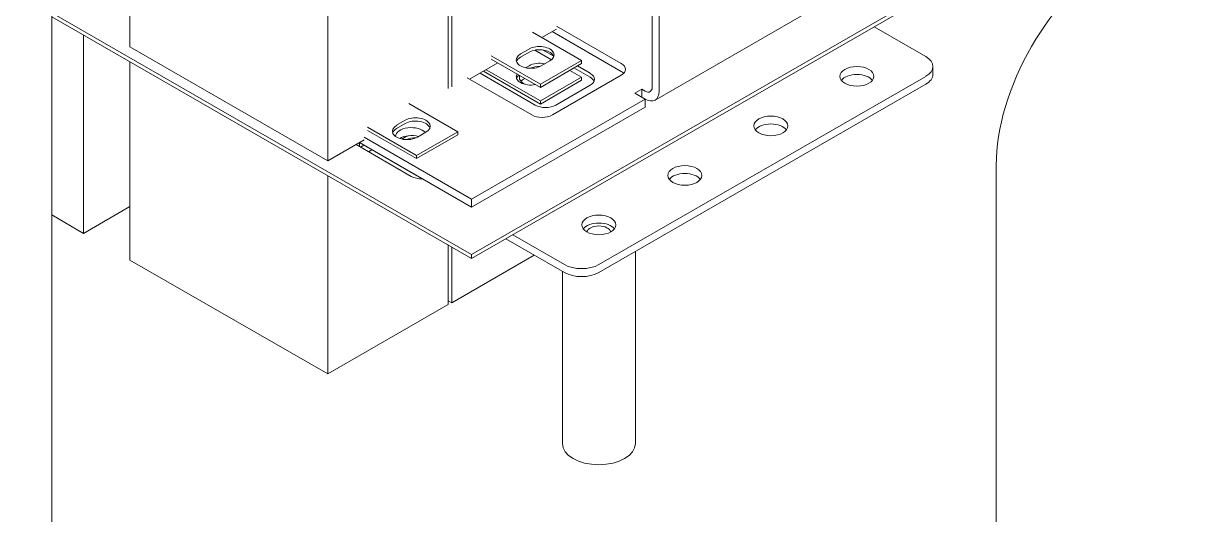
# Model space of a CAD drawing. Header units: millimetres. Extents: x 0 to 8410, y 0 to 5940.
# Drawn here: x 6881.3 to 7119.8, y 4750.2 to 4851.2 of the extents above; entities that cross this region are included whole.
import ezdxf

# ---------------------------------------------------------------- set-up
doc = ezdxf.new("R2010")
doc.units = ezdxf.units.MM
doc.header["$LTSCALE"] = 10
doc.layers.add('가시적인 것(ISO)', color=3, linetype='Continuous', lineweight=5, true_color=0x00ff00)
doc.layers.add('해치(ISO)', color=7, linetype='Continuous', lineweight=5)

msp = doc.modelspace()

# ---------------------------------------------------------------- hatches: boundary and pattern name
at = {"layer": '해치(ISO)'}
h = msp.add_hatch(dxfattribs=at)
h.set_pattern_fill('ANSI31', color=256, scale=254, angle=75, style=0)
h.set_pattern_definition([(119.99998, (0, 0), (-27.49631, -15.87499), [])])
edge = h.paths.add_edge_path()
edge.add_line((7404.27, 4779.83), (7404.27, 4781.46))
edge.add_line((7404.27, 4781.46), (7404.27, 4781.94))
edge.add_line((7404.27, 4781.94), (7404.27, 4785.7))
edge.add_line((7404.27, 4785.7), (7404.27, 4786.36))
edge.add_line((7404.27, 4786.36), (7404.27, 4792.16))
edge.add_line((7404.27, 4792.16), (7404.27, 4792.17))
edge.add_line((7404.27, 4792.17), (7404.27, 4792.3))
edge.add_line((7404.27, 4792.3), (7404.27, 4796.6))
edge.add_line((7404.27, 4796.6), (7404.27, 4801.48))
edge.add_line((7404.27, 4801.48), (7404.27, 4808.84))
edge.add_line((7404.27, 4808.84), (7404.27, 4812.54))
edge.add_line((7404.27, 4812.54), (7403.36, 4813.06))
edge.add_line((7403.36, 4813.06), (7401.61, 4814.07))
edge.add_line((7401.61, 4814.07), (7401.1, 4814.36))
edge.add_line((7401.1, 4814.36), (7399.49, 4815.29))
edge.add_line((7399.49, 4815.29), (7381.65, 4825.56))
edge.add_line((7381.65, 4825.56), (7377.4, 4828.01))
edge.add_line((7377.4, 4828.01), (7375.98, 4828.82))
edge.add_line((7375.98, 4828.82), (7375.98, 4827.19))
edge.add_ellipse((7378.1, 4825.97), major_axis=(1.5, -2.6), ratio=0.578093, start_angle=225.1108, end_angle=315.1108)
edge.add_line((7378.1, 4823.51), (7397.55, 4812.32))
edge.add_ellipse((7397.55, 4808.64), major_axis=(2.25, -3.9), ratio=0.578093, start_angle=45.1108, end_angle=135.1108, ccw=False)
edge.add_line((7400.73, 4806.81), (7400.73, 4784.32))
edge.add_ellipse((7402.85, 4783.1), major_axis=(1.5, -2.6), ratio=0.578093, start_angle=225.1108, end_angle=315.1108)
edge.add_line((7402.85, 4780.65), (7404.27, 4779.83))
edge = h.paths.add_edge_path()
edge.add_line((6488.28, 5307.32), (6489.69, 5306.5))
edge.add_ellipse((6489.69, 5308.95), major_axis=(1.5, -2.6), ratio=0.578093, start_angle=315.1108, end_angle=405.1108)
edge.add_line((6491.82, 5307.73), (6491.82, 5330.21))
edge.add_ellipse((6495, 5328.38), major_axis=(-2.25, 3.9), ratio=0.578093, start_angle=315.1108, end_angle=405.1108, ccw=False)
edge.add_line((6495, 5332.06), (6514.44, 5320.86))
edge.add_ellipse((6514.44, 5323.32), major_axis=(1.5, -2.6), ratio=0.578093, start_angle=315.1108, end_angle=405.1108)
edge.add_line((6516.56, 5322.09), (6516.56, 5323.73))
edge.add_line((6516.56, 5323.73), (6498.56, 5334.1))
edge.add_line((6498.56, 5334.1), (6498.55, 5334.1))
edge.add_line((6498.55, 5334.1), (6488.28, 5340.02))
edge.add_line((6488.28, 5340.02), (6488.28, 5307.32))

# ---------------------------------------------------------------- linework, layer by layer
at = {"layer": '가시적인 것(ISO)'}
for p, q in [((6887.18, 3452.78), (6887.18, 5110.31)), ((7119.82, 4898.02), (7011.16, 4835.45)), ((6903.27, 4846.38), (6903.27, 4887.25)), ((7119.82, 4887.97), (6973.45, 4803.68)), ((6973.45, 4802.86), (7119.82, 4887.15)), ((6968.68, 4837.79), (6968.68, 4878.09)), ((6969.39, 4838.19), (6969.39, 4878.5)), ((6943.93, 4822.96), (6943.93, 4863.84)), ((7010.58, 4855.27), (7010.58, 4838.1)), ((7011.99, 4837.28), (7011.99, 4854.45)), ((6973.45, 4803.68), (6887.18, 4853.36)), ((6887.18, 4852.54), (6973.45, 4802.86)), ((6893.73, 4848.77), (6893.73, 4808.05)), ((6986, 4849.4), (6996.08, 4843.6)), ((6987.92, 4848.29), (6990.95, 4850.04)), ((7004.21, 4841.34), (6990.03, 4849.51)), ((6990.95, 4850.61), (7004.21, 4842.98)), ((7066.79, 4844.39), (7056.18, 4850.5)), ((6903.27, 4846.38), (6943.93, 4822.96)), ((6987.6, 4838.71), (6977.52, 4844.51)), ((6983.53, 4844.92), (6985.3, 4845.94)), ((6985.3, 4845.28), (6983.53, 4844.26)), ((6986.47, 4845.7), (6989.88, 4843.73)), ((6990.35, 4844.44), (6988.07, 4845.75)), ((6903.27, 4843.27), (6903.27, 4802.56)), ((6973.07, 4839.74), (6978.87, 4843.08)), ((6987.6, 4835.28), (6976.45, 4841.69)), ((6977.52, 4843.86), (6987.6, 4838.06)), ((6984.57, 4842.09), (6985.3, 4842.5)), ((6987.6, 4838.71), (6996.08, 4843.6)), ((6987.6, 4838.06), (6996.08, 4842.94)), ((6989.54, 4843.49), (6987.77, 4842.48)), ((6993.67, 4841.55), (6996.08, 4840.16)), ((6997.85, 4840.12), (6994.51, 4842.04)), ((6995.22, 4842.45), (6997.85, 4840.94)), ((6996.08, 4843.6), (6996.08, 4842.94)), ((7068.26, 4842.36), (7068.26, 4840.72)), ((6985.83, 4832.39), (6972.57, 4840.03)), ((6986.53, 4834.42), (6975.22, 4840.94)), ((6975.89, 4841.36), (6987.6, 4834.62)), ((6987.6, 4835.28), (6996.08, 4840.16)), ((6987.6, 4834.62), (6996.08, 4839.51)), ((7004.21, 4840.54), (6990.07, 4832.39)), ((6996.08, 4840.16), (6996.08, 4839.51)), ((6999.62, 4801.64), (7066.79, 4840.32)), ((6987.6, 4838.06), (6987.6, 4838.71)), ((6997.85, 4838.49), (6990.78, 4834.42)), ((6999.62, 4800), (7066.79, 4838.69)), ((7007.04, 4836.87), (7008.46, 4837.68)), ((7009.16, 4835.65), (7007.04, 4836.87)), ((7008.46, 4837.68), (7009.16, 4837.28)), ((7008.46, 4837.68), (7008.46, 4836.06)), ((6960.55, 4834.74), (6970.63, 4828.94)), ((7009.16, 4835.65), (6973.45, 4815.09)), ((6987.6, 4834.62), (6987.6, 4835.28)), ((7009.16, 4834.01), (7009.16, 4835.65)), ((6973.45, 4813.45), (7009.16, 4834.01)), ((6962.14, 4824.05), (6952.06, 4829.85)), ((6958.07, 4830.26), (6959.84, 4831.28)), ((6959.84, 4830.62), (6958.07, 4829.61)), ((6943.93, 4822.96), (6951.36, 4827.24)), ((6973.45, 4815.09), (6951.36, 4827.81)), ((6952.06, 4829.2), (6962.14, 4823.4)), ((6959.12, 4827.43), (6959.84, 4827.84)), ((6962.14, 4824.05), (6970.63, 4828.94)), ((6962.14, 4823.4), (6970.63, 4828.28)), ((6964.08, 4828.83), (6962.32, 4827.82)), ((6970.63, 4828.94), (6970.63, 4828.28)), ((6961.08, 4819.76), (6949.77, 4826.28)), ((6949.84, 4826.36), (6949.84, 4826.24)), ((6950.4, 4825.91), (6950.4, 4826.69)), ((6950.43, 4826.71), (6973.45, 4813.45)), ((6950.43, 4826.71), (6962.14, 4819.96)), ((6951.32, 4826.19), (6950.62, 4825.78)), ((6952.99, 4825.23), (6952.28, 4824.83)), ((6962.14, 4823.4), (6962.14, 4824.05)), ((7081.29, 4736.22), (7081.29, 4822.06)), ((6943.93, 4819.86), (6943.93, 4779.14)), ((6962.14, 4819.96), (6962.14, 4819.97)), ((6962.14, 4819.96), (6962.14, 4819.96)), ((6903.27, 4813.55), (6893.73, 4808.05)), ((6973.45, 4813.45), (6973.45, 4815.09)), ((6893.73, 4808.05), (6887.18, 4811.83)), ((6980.52, 4806.93), (6992.55, 4800)), ((6981.94, 4807.75), (6992.55, 4801.64)), ((6968.68, 4805.61), (6968.68, 4793.39)), ((6969.39, 4805.2), (6969.39, 4793.8)), ((6986.35, 4803.57), (6969.39, 4793.8)), ((6973.45, 4802.86), (6973.45, 4803.68)), ((7007.12, 4764.82), (7007.12, 4804.32)), ((6943.93, 4779.14), (6903.27, 4802.56)), ((6992.12, 4764.82), (6992.12, 4800.25)), ((6969.39, 4793.8), (6968.68, 4794.21)), ((6968.68, 4793.39), (6943.93, 4779.14))]:
    msp.add_line(p, q, dxfattribs=at)
for centre, major_axis, ratio, start_param, end_param in [((7106.04, 4836.31), (17.47, 30.33), 0.578093, 0.783464, 2.354261), ((6987.42, 4844.72), (3, 0), 0.575862, 5.497787, 8.63938), ((6985.65, 4843.7), (-3, 0), 0.575862, 5.497787, 8.63938), ((6985.65, 4843.04), (-3, 0), 0.575862, 5.497787, 6.092744), ((6987.42, 4844.06), (3, 0), 0.575862, 0.190442, 2.356194), ((7063.26, 4842.36), (5, 0), 0.575862, 5.497787, 7.068583), ((6987.42, 4841.28), (3, 0), 0.575862, 1.202842, 2.356194), ((6987.42, 4840.63), (-3, 0), 0.575862, 4.67297, 5.392223), ((7002.09, 4841.76), (3, 0), 0.575862, 5.497787, 7.068583), ((6977.34, 4842.16), (-3, 0), 0.575862, 0.767051, 0.785398), ((6985.65, 4840.26), (-3, 0), 0.575862, 5.959641, 8.177526), ((6985.65, 4839.61), (-3, 0), 0.575862, 5.676648, 6.092744), ((6986.53, 4840.12), (-3.25, 0), 0.575862, 6.078761, 7.161645), ((6986.53, 4838.48), (-3.25, 0), 0.575862, 5.428802, 5.831115), ((6995.73, 4839.71), (3, 0), 0.575862, 5.497787, 7.068583), ((6995.73, 4838.9), (3, 0), 0.575862, 0.238881, 0.785398), ((7002.09, 4840.12), (-3, 0), 0.575862, 3.634548, 3.926991), ((7052.65, 4838.69), (-3.5, 0), 0.575862, 3.559257, 5.865521), ((7063.26, 4840.72), (5, 0), 0.575862, 5.497787, 6.283185), ((7009.16, 4838.91), (1, -1.73), 0.578093, 5.499721, 7.070517), ((7009.16, 4838.91), (2, -3.47), 0.578093, 5.499721, 7.070517), ((6988.66, 4835.64), (-3, 0), 0.575862, 0.785398, 2.356194), ((6987.95, 4833.61), (-3, 0), 0.575862, 0.785398, 2.356194), ((6960.2, 4829.04), (-3, 0), 0.575862, 5.497787, 8.63938), ((6960.2, 4828.38), (-3, 0), 0.575862, 5.497787, 6.092744), ((6961.08, 4827.91), (-3.25, 0), 0.575862, 3.616729, 6.249686), ((6961.96, 4830.06), (3, 0), 0.575862, 5.497787, 8.63938), ((6961.96, 4829.4), (3, 0), 0.575862, 0.190442, 2.356194), ((7034.97, 4828.51), (-3.5, 0), 0.575862, 3.559257, 5.865521), ((6961.08, 4826.28), (-3.25, 0), 0.575862, 4.244774, 5.53917), ((6961.96, 4826.62), (3, 0), 0.575862, 2.101345, 2.356194), ((6961.96, 4825.97), (-3, 0), 0.575862, 4.67297, 5.392223), ((6951.89, 4827.5), (-3, 0), 0.575862, 0.767051, 0.785398), ((7017.29, 4818.33), (-3.5, 0), 0.575862, 3.559257, 5.865521), ((6963.2, 4820.98), (-3, 0), 0.575862, 0.785398, 1.626467), ((6999.62, 4808.15), (-3.5, 0), 0.575862, 3.559257, 5.865521), ((6999.62, 4808.15), (-2.46, 0), 0.575862, 3.274951, 6.149827), ((6996.08, 4803.67), (-5, 0), 0.575862, 0.785398, 2.356194), ((6996.08, 4802.04), (5, 0), 0.575862, 3.926991, 5.497787), ((6999.62, 4764.82), (7.5, 0), 0.575862, 3.141593, 6.283185)]:
    msp.add_ellipse(centre, major_axis=major_axis, ratio=ratio, start_param=start_param, end_param=end_param, dxfattribs=at)
for centre in [(7052.65, 4840.32), (7034.97, 4830.14), (7017.29, 4819.96), (6999.62, 4809.78)]:
    msp.add_ellipse(centre, major_axis=(3.5, 0), ratio=0.575862, dxfattribs=at)

doc.saveas('drawing.dxf')
